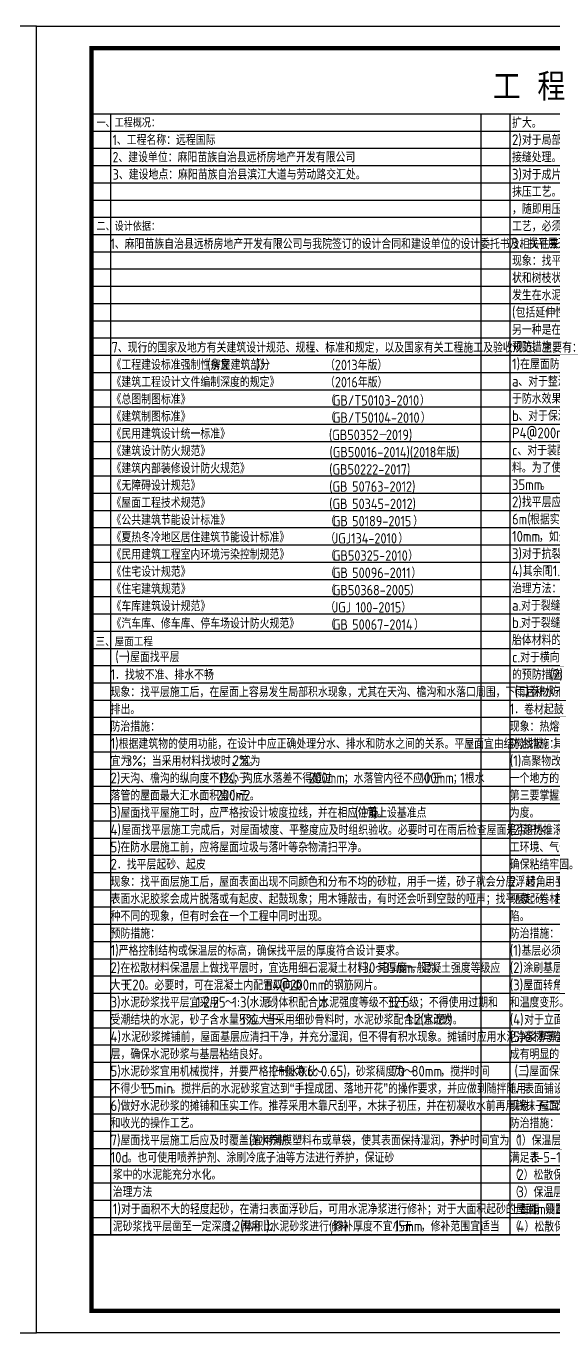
# Model space of a CAD drawing. Extents: x -737978 to 768813, y -372247 to 1140308.
# Drawn here: x -16533 to 7463, y -43903 to 15497 of the extents above; entities that cross this region are included whole.
import ezdxf

# ---------------------------------------------------------------- set-up
doc = ezdxf.new("R2010")
doc.units = 0
doc.header["$LTSCALE"] = 1000
doc.header["$MEASUREMENT"] = 0
doc.layers.get('0').update_dxf_attribs({"linetype": 'CONTINUOUS'})
for name, color, linetype in [('A-ANNO-TABS', 7, 'CONTINUOUS'), ('A-ANNO-TEXT', 7, 'CONTINUOUS'), ('PUB_TITLE', 4, 'CONTINUOUS'), ('需要填写', 1, 'CONTINUOUS')]:
    doc.layers.add(name, color=color, linetype=linetype)
doc.styles.add('A-单线字', font='GBENOR', dxfattribs={"bigfont": 'GBCBIG'})
doc.styles.add('A-黑体', font='simhei_0.ttf', dxfattribs={"width": 0.85})
doc.styles.get("Standard").update_dxf_attribs({"font": 'GBENOR', "bigfont": 'GBCBIG'})

# ---------------------------------------------------------------- blocks, each defined once
blk = doc.blocks.new('A$C447711E7')
at = {"layer": 'A-ANNO-TABS', "color": 8}
for p, q in [((984, 54500), (984, 2500)), ((18171, 54500), (18171, 2500)), ((19509, 54500), (19509, 2500)), ((73584, 52100), (100, 52100)), ((73584, 51300), (100, 51300)), ((73584, 50500), (100, 50500)), ((73584, 49700), (100, 49700)), ((73584, 48900), (100, 48900)), ((73584, 48100), (100, 48100)), ((73584, 47300), (100, 47300)), ((73584, 46500), (100, 46500)), ((73584, 45700), (100, 45700)), ((73584, 44900), (100, 44900)), ((73584, 44100), (100, 44100)), ((73584, 43300), (100, 43300)), ((73584, 42500), (100, 42500)), ((73584, 41700), (100, 41700)), ((73584, 40900), (100, 40900)), ((73584, 40100), (100, 40100)), ((73584, 39300), (100, 39300)), ((73584, 38500), (100, 38500)), ((73584, 37700), (100, 37700)), ((73584, 36900), (100, 36900)), ((73584, 36100), (100, 36100)), ((73584, 35300), (100, 35300)), ((73584, 34500), (100, 34500)), ((73584, 33700), (100, 33700)), ((73584, 32900), (100, 32900)), ((73584, 32100), (100, 32100)), ((73584, 31300), (100, 31300)), ((73584, 30500), (100, 30500)), ((73584, 29700), (100, 29700)), ((73584, 28900), (100, 28900)), ((73584, 28100), (100, 28100)), ((73584, 27300), (100, 27300)), ((73584, 26500), (100, 26500)), ((73584, 25700), (100, 25700)), ((73584, 24900), (100, 24900)), ((73584, 24100), (100, 24100)), ((73584, 23300), (100, 23300)), ((73584, 22500), (100, 22500)), ((73584, 21700), (100, 21700)), ((73584, 20900), (100, 20900)), ((73584, 20100), (100, 20100)), ((73584, 19300), (100, 19300)), ((73584, 18500), (100, 18500)), ((73584, 17700), (100, 17700)), ((73584, 16900), (100, 16900)), ((73584, 16100), (100, 16100)), ((73584, 15300), (100, 15300)), ((73584, 14500), (100, 14500)), ((73584, 13700), (100, 13700)), ((73584, 12900), (100, 12900)), ((73584, 12100), (100, 12100)), ((73584, 11300), (100, 11300)), ((73584, 10500), (100, 10500)), ((73584, 9700), (100, 9700)), ((56389, 8900), (100, 8900)), ((73584, 8900), (100, 8900)), ((56389, 8100), (100, 8100)), ((73584, 8100), (100, 8100)), ((56389, 7300), (100, 7300)), ((73584, 7300), (100, 7300)), ((73584, 6500), (100, 6500)), ((73584, 5700), (100, 5700)), ((56389, 4900), (100, 4900)), ((73584, 4900), (100, 4900)), ((56389, 4096), (100, 4100)), ((73584, 4100), (100, 4100)), ((56389, 3300), (100, 3300)), ((73584, 3300), (100, 3300)), ((56389, 2500), (100, 2500))]:
    blk.add_line(p, q, dxfattribs=at)
for points in [[(73584, 54500), (100, 54500)], [(73584, 53700), (100, 53700)], [(73584, 52900), (100, 52900)]]:
    blk.add_lwpolyline(points, dxfattribs=at)
blk.add_lwpolyline([(73584, 54500), (100, 54500), (100, 2500), (73584, 2500)], close=True, dxfattribs=at)
at = {"layer": 'A-ANNO-TEXT', "color": 0}
for s, height, style, width, p in [('程', 1120, 'A-黑体', 0.85, (20788, 55250)), ('工', 1120, 'A-黑体', 0.85, (18722, 55250)), ('一、工程概况：', 375.5, 'A-黑体', 0.8, (332, 53928)), ('1、工程名称：远程国际', 482.27, 'A-单线字', 0.95, (1077, 53063)), ('2、建设单位：麻阳苗族自治县远桥房地产开发有限公司  ', 482.27, 'A-单线字', 0.95, (1077, 52263)), ('二、设计依据：', 375.5, 'A-黑体', 0.8, (332, 49128)), ('1、麻阳苗族自治县远桥房地产开发有限公司与我院签订的设计合同和建设单位的设计委托书及相关往来函件。', 482.27, 'A-单线字', 0.95, (984, 48241)), ('三、屋面工程', 373.4, 'A-黑体', 0.85, (284, 29851))]:
    blk.add_text(s, height=height, dxfattribs=dict(at, style=style, width=width)).set_placement(p)
at = {"layer": 'A-ANNO-TEXT', "color": 0, "style": 'A-单线字'}
for s, height, p in [('扩大。', 482.3, (19612, 53861)), ('2)', 500, (19612, 53061)), ('对于局部起皮或起鼓部分', 482.27, (20071, 53061)), ('接缝处理。', 482.3, (19612, 52261)), ('3)', 500, (19612, 51461)), ('对于成片或大面积的起皮或起鼓屋面', 482.27, (20071, 51461)), ('抹压工艺。先以Φ', 482.3, (19612, 50661)), ('，随即用压辊来回滚压，要求压实、压平，直到表面泛浆为止，最后用铁抹子赶光、压平。采用“滚压法”抹压', 482.27, (19612, 49861)), ('工艺，必须使用半干硬性的水泥砂浆，且在滚压后适时地进行养护。', 482.27, (19612, 49061)), ('3', 500, (19612, 48261)), ('．找平层开裂', 482.3, (19904, 48261)), ('现象：找平层出现无规则的裂缝比较普遍，主要发生在有保温层的水泥砂浆找平层上。这些', 482.27, (19612, 47461)), ('状和树枝状两种', 482.3, (19612, 46661)), ('发生在水泥砂浆施工初期至', 482.27, (19612, 45861)), ('(', 500, (19612, 45061)), ('包括延伸性较好的改性沥青或合成高分子防水卷材在内', 482.27, (19779, 45061)), ('另一种是在找平层上出现横向有规则裂缝，这种裂缝往往是通长和笔直的，裂缝间距在', 482.27, (19612, 44261)), ('7', 500, (1027, 43434)), ('、现行的国家及地方有关建筑设计规范、规程、标准和规定，以及国家有关工程施工及验收规范，主要有：', 482.27, (1319, 43434)), ('预防措施：', 482.3, (19612, 43461)), ('《工程建设标准强制性条文', 482.27, (1027, 42634)), ('(', 500, (5469, 42634)), ('房屋建筑部分', 482.3, (5636, 42634)), (')', 500, (7742, 42634)), ('》', 482, (7909, 42634)), ('（2013年版）', 482.3, (10932, 42621)), ('1)', 500, (19612, 42661)), ('在屋面防水等级为Ⅰ、Ⅱ级的重要工程中，可采取如下措施：', 482.27, (19987, 42661)), ('《建筑工程设计文件编制深度的规定》', 482.27, (1027, 41834)), ('（2016年版）', 482.3, (10932, 41821)), ('a', 500, (19612, 41861)), ('、对于整浇的钢筋混凝土结构基层，一般应取消水泥砂浆找平层。这样可省去找平层的工料费，也可保持有利', 482.27, (19904, 41861)), ('《总图制图标准》', 482.3, (1027, 41034)), ('（', 482, (10946, 40978)), ('GB/T50103-2010', 482.27, (11297, 40978)), ('）', 482, (15339, 40978)), ('于防水效果的施工基面。', 482.27, (19612, 41061)), ('《建筑制图标准》', 482.3, (1027, 40234)), ('（', 482, (10946, 40178)), ('GB/T50104-2010', 482.27, (11297, 40178)), ('）', 482, (15380, 40178)), ('b', 500, (19612, 40261)), ('、对于保温屋面，在保温材料上必须设置', 482.27, (19904, 40261)), ('P4@200m200mm', 500, (19612, 39461)), ('《民用建筑设计统一标准》', 482.27, (1027, 39434)), ('(GB50352', 482.3, (11115, 39378)), ('－', 482, (13407, 39378)), ('2019)', 482.3, (13758, 39378)), ('《建筑设计防火规范》', 482.3, (1027, 38634)), ('(GB50016-2014)(2018年版)', 482.27, (11141, 38578)), ('c', 500, (19612, 38661)), ('、对于装配式钢筋混凝土结构板，应先将板缝用细石混凝土灌缝密实，板缝表面', 482.27, (19862, 38661)), ('《建筑内部装修设计防火规范》', 482.27, (1027, 37834)), ('(GB50222-2017)', 482.27, (11128, 37778)), ('料。为了使基层表面平整，并有利于防水施工，此时也宜采用', 482.27, (19612, 37861)), ('《无障碍设计规范》', 482.3, (1027, 37034)), ('(GB', 482.3, (11128, 36978)), ('50763-2012)', 482.27, (12191, 36978)), ('35mm', 500, (19612, 37061)), ('。', 482, (20946, 37061)), ('《屋面工程技术规范》', 482.3, (1027, 36234)), ('(GB', 482.3, (11128, 36178)), ('50345-2012)', 482.27, (12191, 36178)), ('2)', 500, (19612, 36261)), ('找平层应设分格缝，分格缝宜设在板端处，其纵横的最大间距：水泥砂浆或细石混凝土找平层不宜大于', 482.27, (20071, 36261)), ('《公共建筑节能设计标准》', 482.27, (1027, 35434)), ('（', 482, (10946, 35378)), ('GB', 482.3, (11297, 35378)), ('50189-2015', 482.3, (12193, 35378)), ('）', 482, (15028, 35378)), ('6m(', 500, (19612, 35461)), ('根据实际观察最好控制在', 482.27, (20446, 35461)), ('《夏热冬冷地区居住建筑节能设计标准》', 482.27, (1027, 34634)), ('，如分格缝兼作排汽屋面的排汽道时，可适当加宽为', 482.27, (20862, 34661)), ('（', 482, (10946, 34578)), ('JGJ134-2010', 482.27, (11297, 34578)), ('）', 482, (14339, 34578)), ('10mm', 500, (19612, 34661)), ('《民用建筑工程室内环境污染控制规范》', 482.27, (1027, 33834)), ('（', 482, (10946, 33778)), ('GB50325-2010', 482.27, (11297, 33778)), ('）', 482, (14797, 33778)), ('3)', 500, (19612, 33861)), ('对于抗裂要求较高的屋面防水工程，水泥砂浆找平层中，宜掺微膨胀剂。', 482.27, (20071, 33861)), ('《住宅设计规范》', 482.3, (1027, 33034)), ('（', 482, (10946, 32978)), ('GB', 482.3, (11297, 32978)), ('50096-2011', 482.3, (12193, 32978)), ('）', 482, (14944, 32978)), ('4)', 500, (19612, 33061)), ('其余同', 482.3, (20112, 33061)), ('1.1.2', 500, (21166, 33061)), ('《住宅建筑规范》', 482.3, (1027, 32234)), ('治理方法：', 482.3, (19612, 32261)), ('（', 482, (10946, 32178)), ('GB50368-2005', 482.27, (11297, 32178)), ('）', 482, (14880, 32178)), ('《车库建筑设计规范》', 482.3, (1027, 31434)), ('（', 482, (10946, 31378)), ('JGJ', 482.3, (11297, 31378)), ('100-2015）', 482.3, (12359, 31378)), ('a.', 500, (19612, 31461)), ('对于裂缝宽度在', 482.3, (20029, 31461)), ('《汽车库、修车库、停车场设计防火规范》', 482.27, (1027, 30634)), ('（', 482, (10946, 30578)), ('GB', 482.3, (11297, 30578)), ('50067-2014', 482.3, (12193, 30578)), ('）', 482, (15068, 30578)), ('b.', 500, (19612, 30661)), ('对于裂缝宽度在', 482.3, (20029, 30661)), ('胎体材料的涂膜防水层，贴缝宽度一般为', 482.27, (19612, 29861)), ('c.', 500, (19612, 29061)), ('对于横向有规则的裂缝，则应在裂缝处将砂浆找平层凿开，形成温度分格缝。具体参照', 482.27, (19987, 29061)), ('1', 500, (984, 28251)), ('．找坡不准、排水不畅', 482.3, (1192, 28251)), ('的预防措施', 482.3, (19612, 28261)), ('(2)', 500, (21368, 28261)), ('现象：找平层施工后，在屋面上容易发生局部积水现象，尤其在天沟、檐沟和水落口周围，下雨后积水不能及时', 482.27, (984, 27451)), ('排出。', 482.3, (984, 26651)), ('1', 500, (19509, 26651)), ('．卷材起鼓', 482.3, (19717, 26651)), ('防治措施：', 482.3, (984, 25851)), ('现象：热熔法铺贴卷材时，因操作不当造成卷材起鼓。', 482.27, (19509, 25851)), ('1)', 500, (984, 25051)), ('根据建筑物的使用功能，在设计中应正确处理分水、排水和防水之间的关系。平屋面宜由结构找坡，其坡度', 482.27, (1359, 25051)), ('防治措施：', 482.3, (19509, 25051)), ('宜为', 482.3, (984, 24251)), ('3%', 500, (1686, 24251)), ('；当采用材料找坡时，宜为', 482.27, (2436, 24251)), ('2%', 500, (6649, 24251)), ('。', 482, (7399, 24251)), ('(1)', 500, (19509, 24251)), ('高聚物改性沥青防水卷材施工时，为焰加热要均匀、充分、适度。在操作时，首先持枪人不能让火焰停留在', 482.27, (20051, 24251)), ('2)', 500, (984, 23451)), ('天沟、檐沟的纵向度不应小于', 482.27, (1442, 23451)), ('1%', 500, (6006, 23451)), ('；沟底水落差不得超过', 482.3, (6673, 23451)), ('200mm', 500, (10183, 23451)), ('；水落管内径不应小于', 482.3, (11808, 23451)), ('100mm', 500, (15319, 23451)), ('；', 482, (16861, 23451)), ('1', 500, (17212, 23451)), ('根水', 482.3, (17420, 23451)), ('一个地方的时间过长，而应沿着卷材宽度方向缓缓移动，使卷材横向受热均匀。其次要求加热充分，温度适中。', 482.27, (19509, 23451)), ('落管的屋面最大汇水面积宜小于', 482.27, (984, 22651)), ('200m2', 500, (5899, 22651)), ('第三要掌握加热程度，以热熔后沥青胶出现黑色光泽', 482.27, (19509, 22651)), ('。', 482, (7441, 22651)), ('3)', 500, (984, 21851)), ('屋面找平屋施工时，应严格按设计坡度拉线，并在相应位置上设基准点', 482.27, (1442, 21851)), ('(', 500, (12325, 21851)), ('冲筋', 482.3, (12492, 21851)), (')', 500, (13194, 21851)), ('。', 482, (13361, 21851)), ('为度。', 482.3, (19509, 21851)), ('4)', 500, (984, 21051)), ('屋面找平层施工完成后，对屋面坡度、平整度应及时组织验收。必要时可在雨后检查屋面是否积水。', 482.27, (1484, 21051)), ('(2)', 500, (19509, 21051)), ('趁热推滚，排尽空气。卷材被热熔粘贴后，要在卷材尚处于较柔软时，就及时进行滚压。滚压时间可根据施', 482.27, (20134, 21051)), ('5)', 500, (984, 20251)), ('在防水层施工前，应将屋面垃圾与落叶等杂物清扫平净。', 482.27, (1442, 20251)), ('工环境、气候条件调节掌握。气温高冷却慢，滚压时间宜稍紧密接触，排尽空气，而在铺压时用力又不宜过大，', 482.27, (19509, 20251)), ('2', 500, (984, 19451)), ('．找平层起砂、起皮', 482.3, (1276, 19451)), ('确保粘结牢固。', 482.3, (19509, 19451)), ('现象：找平面层施工后，屋面表面出现不同颜色和分布不均的砂粒，用手一搓，砂子就会分层浮起；用手击拍，', 482.27, (984, 18651)), ('2', 500, (19509, 18651)), ('．转角、立面和卷材接缝处粘结不牢', 482.27, (19801, 18651)), ('表面水泥胶浆会成片脱落或有起皮、起鼓现象；用木锤敲击，有时还会听到空鼓的哑声；找平层起砂、起皮是两', 482.27, (984, 17851)), ('现象：卷材铺贴后易在屋面转角、立面处出现脱空。而在卷材的搭接缝处，还常发生粘结不牢、张口、开缝等缺', 482.27, (19509, 17851)), ('种不同的现象，但有时会在一个工程中同时出现。', 482.27, (984, 17051)), ('陷。', 482.3, (19509, 17051)), ('预防措施：', 482.3, (984, 16251)), ('防治措施：', 482.3, (19509, 16251)), ('1)', 500, (984, 15451)), ('严格控制结构或保温层的标高，确保找平层的厚度符合设计要求。', 482.27, (1359, 15451)), ('(1)', 500, (19509, 15451)), ('基层必须做到平整、坚实、干净、干燥。', 482.27, (20051, 15451)), ('2)', 500, (984, 14651)), ('在松散材料保温层上做找平层时，宜选用细石混凝土材料，其厚度一般为', 482.27, (1442, 14651)), ('，混凝土强度等级应', 482.3, (14944, 14651)), ('(2)', 500, (19509, 14651)), ('涂刷基层处理剂，并要求做到均匀一致，无空白漏刷现象，但切勿反复涂刷。', 482.27, (20134, 14651)), ('30', 500, (12676, 14651)), ('～', 482, (13260, 14651)), ('35mm', 500, (13611, 14651)), ('大于', 482.3, (984, 13851)), ('C20', 500, (1686, 13851)), ('。必要时，可在混凝土内配置双向Φ', 482.27, (2561, 13851)), ('b4@200mm', 500, (8178, 13851)), ('的钢筋网片。', 482.3, (10887, 13851)), ('(3)', 500, (19509, 13851)), ('屋面转角处应按规定增加卷材附加层，并注意与原设计的卷材防水层相互搭接牢固，以适应不同方向的结构', 482.27, (20134, 13851)), ('3)', 500, (984, 13051)), ('水泥砂浆找平层宜采用', 482.3, (1442, 13051)), ('1:2.25', 500, (4953, 13051)), ('～', 482, (6286, 13051)), ('1:3(', 500, (6637, 13051)), ('水泥', 482.3, (7429, 13051)), (':', 500, (8131, 13051)), ('砂', 482, (8256, 13051)), (')', 500, (8607, 13051)), ('体积配合比', 482.3, (8774, 13051)), ('水泥强度等级不低于', 482.3, (10675, 13051)), ('32.5', 500, (13835, 13051)), ('级；不得使用过期和', 482.3, (14835, 13051)), ('和温度变形。', 482.3, (19509, 13051)), ('受潮结块的水泥，砂子含水量不应大于', 482.27, (984, 12251)), ('5%', 500, (6952, 12251)), ('。当采用细砂骨料时，水泥砂浆配合比宜改为', 482.27, (7702, 12251)), (',', 500, (10529, 13051)), ('1:2(', 500, (14723, 12251)), ('水泥', 482.3, (15515, 12251)), ('砂', 482, (16342, 12251)), (')', 500, (16693, 12251)), ('(4)', 500, (19509, 12251)), ('对于立面铺贴的卷材，应将卷材的收头固定于立墙的凹槽内，并用密封材料嵌填封严。', 482.27, (20176, 12251)), (':', 500, (16217, 12251)), ('。', 482, (16860, 12251)), ('4)', 500, (984, 11451)), ('水泥砂浆摊铺前，屋面基层应清扫干净，并充分湿润，但不得有积水现象。摊铺时应用水泥净浆薄薄涂刷一', 482.27, (1484, 11451)), ('(5)', 500, (19509, 11451)), ('卷材与卷材之间的搭接缝口，亦应用密封材料封严，宽度不应小于', 482.27, (20134, 11451)), ('层，确保水泥砂浆与基层粘结良好。', 482.27, (984, 10651)), ('成有明显的沥青条带。', 482.3, (19509, 10651)), ('5)', 500, (984, 9851)), ('水泥砂浆宜用机械搅拌，并要严格控制水灰比', 482.27, (1442, 9851)), ('(', 500, (8464, 9851)), ('一般为', 482.3, (8630, 9851)), ('0.6', 500, (9683, 9851)), ('0.65)', 500, (10743, 9851)), ('，砂浆稠度为', 482.3, (11910, 9851)), ('70', 500, (14016, 9851)), ('80mm', 500, (14950, 9851)), ('，搅拌时间', 482.3, (16284, 9851)), ('～', 482, (10392, 9851)), ('～', 482, (14599, 9851)), ('不得少于', 482.3, (984, 9051)), ('1.5min', 500, (2388, 9051)), ('。搅拌后的水泥砂浆宜达到“手捏成团、落地开花”的操作要求，并应做到随拌随用。', 482.27, (3805, 9051)), ('1', 500, (19508, 9050)), ('．表面铺设不平', 482.3, (19717, 9050)), ('6)', 500, (984, 8251)), ('做好水泥砂浆的摊铺和压实工作。推荐采用木靠尺刮平，木抹子初压，并在初凝收水前再用铁抹子二次压实', 482.27, (1442, 8251)), ('现象：屋面保温层表面铺设不平整。', 482.27, (19508, 8250)), ('和收光的操作工艺。', 482.3, (984, 7451)), ('防治措施：', 482.3, (19508, 7450)), ('7)', 500, (984, 6651)), ('屋面找平层施工后应及时覆盖浇水养护', 482.27, (1442, 6651)), ('(', 500, (7410, 6651)), ('宜用薄膜塑料布或草袋，使其表面保持湿润，养护时间宜为', 482.27, (7577, 6651)), ('7', 500, (16705, 6651)), ('～', 482, (16996, 6651)), ('（', 482, (19508, 6650)), ('1', 500, (19859, 6650)), ('）保温层的导热系数是一个重要技术指标，它与材料的堆积密度（或表观密度）密不可分，材料质量要求应', 482.27, (20068, 6650)), ('10d', 500, (984, 5851)), ('。也可使用喷养护剂、涂刷冷底子油等方法进行养护，保证砂', 482.27, (1776, 5851)), ('满足表', 482.3, (19508, 5850)), ('1-5-1', 500, (20561, 5850)), ('浆中的水泥能充分水化。', 482.27, (1087, 5061)), ('（', 482, (19509, 5049)), ('2', 500, (19860, 5049)), ('）松散保温材料的粒径应进行筛先，筛作的细颗粒及粉末严禁使用。', 482.27, (20152, 5049)), ('治理方法', 482.3, (1087, 4261)), ('（', 482, (19509, 4249)), ('3', 500, (19860, 4249)), ('）保温层施工前要求基层平整，屋面坡度符合设计要求。施工时可根据保温层的厚度设置基准点（可在屋面', 482.27, (20152, 4249)), ('1)', 500, (1087, 3461)), ('对于面积不大的轻度起砂，在清扫表面浮砂后，可用水泥净浆进行修补；对于大面积起砂的屋面，则应将水', 482.27, (1462, 3461)), ('上每隔', 482.3, (19509, 3449)), ('1m', 500, (20562, 3449)), ('设置', 482.3, (21146, 3449)), ('泥砂浆找平层凿至一定深度，再用', 482.27, (1087, 2661)), ('1:2(', 500, (6353, 2661)), ('体积比', 482.3, (7145, 2661)), (')', 500, (8198, 2661)), ('水泥砂浆进行修补', 482.3, (8365, 2661)), ('修补厚度不宜小于', 482.3, (11319, 2661)), ('15mm', 500, (14128, 2661)), ('，修补范围宜适当', 482.3, (15378, 2661)), ('（', 482, (19509, 2649)), ('4', 500, (19860, 2649)), ('）松散保温材料应分层铺设，并适当压实，每层虚铺厚度不宜大于', 482.27, (20193, 2649)), (',', 500, (11173, 2661))]:
    blk.add_text(s, height=height, dxfattribs=at).set_placement(p)
at = {"layer": 'A-ANNO-TEXT', "color": 0}
for s, height, p in [('(', 500, (1204, 29074)), ('一', 482, (1371, 29074)), (')', 500, (1722, 29074)), ('屋面找平层', 482.3, (1889, 29074)), ('(', 500, (19729, 27474)), ('二', 482, (19896, 27474)), (')', 500, (20247, 27474)), ('卷材防水屋面', 482.3, (20414, 27474)), ('(', 500, (19729, 9858)), ('三', 482, (19896, 9858)), (')', 500, (20247, 9858)), ('屋面保温层', 482.3, (20414, 9858))]:
    blk.add_text(s, height=height, dxfattribs=at).set_placement(p)
at = {"layer": '需要填写', "color": 0, "linetype": 'ByBlock', "style": 'A-单线字'}
blk.add_text('3、建设地点：麻阳苗族自治县滨江大道与劳动路交汇处。', height=482.27, dxfattribs=at).set_placement((1077, 51463))

msp = doc.modelspace()

# ---------------------------------------------------------------- linework, layer by layer
at = {"layer": 'PUB_TITLE', "color": 4}
for points in [[(-100157.6, -43902.5), (-16057.6, -43902.5), (-16057.6, 15497.5), (-100157.6, 15497.5)], [(-16057.6, -43902.5), (-16057.6, 15497.5), (68042.4, 15497.5), (68042.4, -43902.5)]]:
    msp.add_lwpolyline(points, close=True, dxfattribs=at)
at = {"layer": 'PUB_TITLE', "color": 4, "const_width": 200}
msp.add_lwpolyline([(67042.4, -42902.5), (-13557.6, -42902.5), (-13557.6, 14497.5), (67042.4, 14497.5)], close=True, dxfattribs=at)

# ---------------------------------------------------------------- block references
at = {"xscale": 0.9797893570066735, "yscale": 0.9797893570066735, "zscale": 0.9797893570066735}
msp.add_blockref('A$C447711E7', (-13655.6, -41901), dxfattribs=at)

doc.saveas('drawing.dxf')
